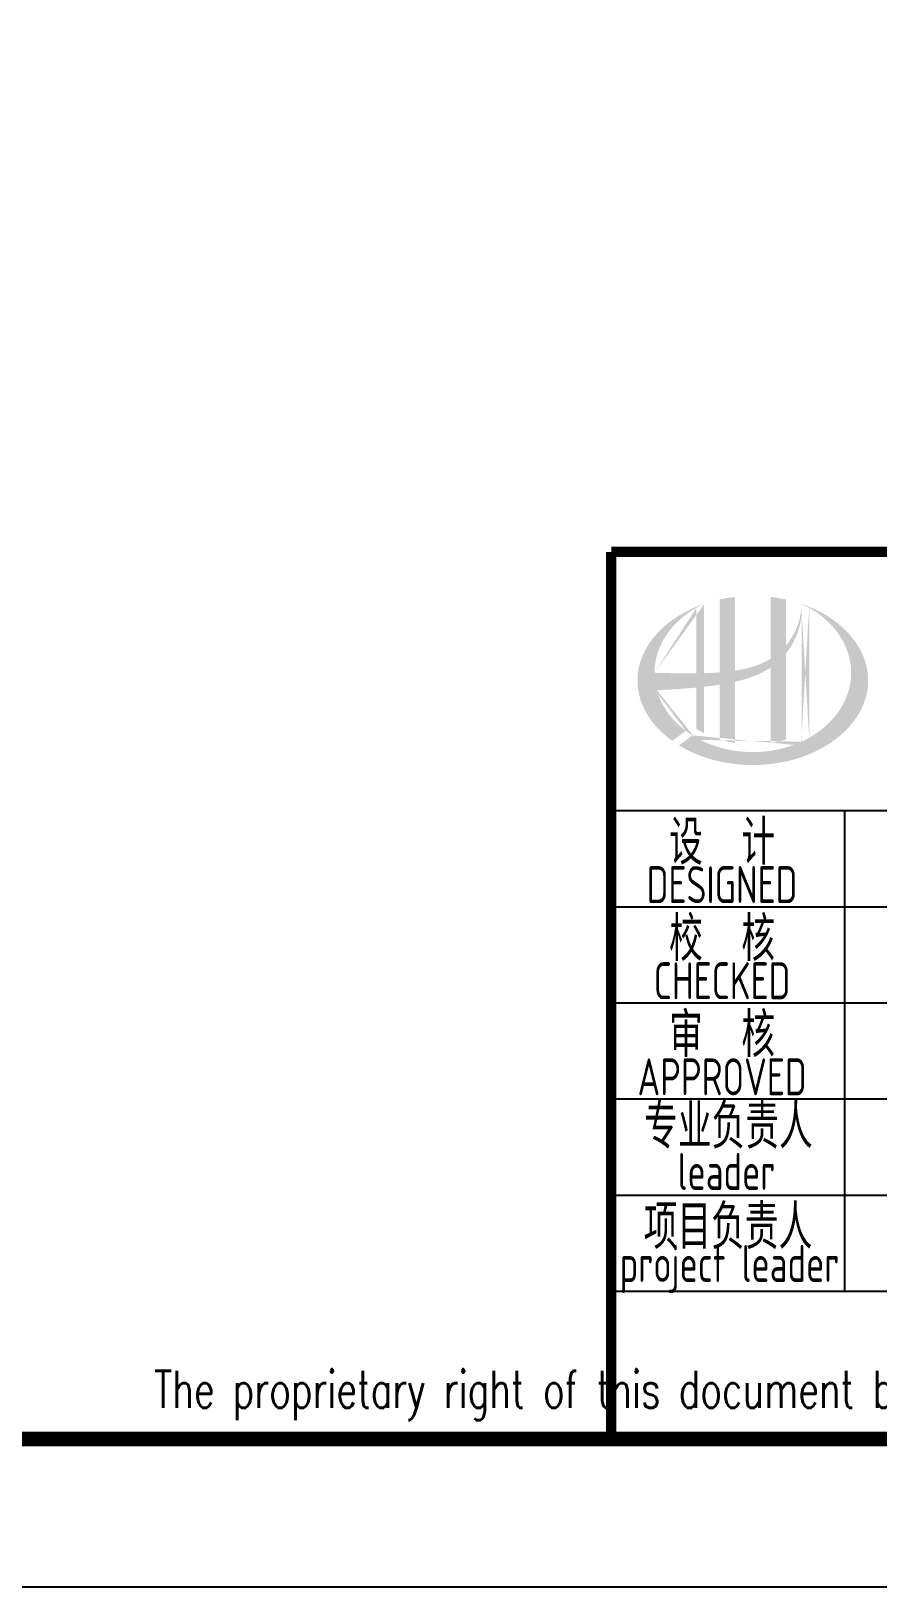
# Model space of a CAD drawing. Extents: x 4554681 to 4680693, y -485691 to -238770.
# Drawn here: x 4649431 to 4655159, y -422737 to -412215 of the extents above; entities that cross this region are included whole.
import ezdxf
from ezdxf.enums import TextEntityAlignment as Align

# ---------------------------------------------------------------- set-up
doc = ezdxf.new("R2010")
doc.units = 0
doc.header["$LTSCALE"] = 1000
doc.header["$MEASUREMENT"] = 0
doc.layers.get('0').update_dxf_attribs({"linetype": 'CONTINUOUS'})
doc.layers.add('PUB_TITLE', color=4, linetype='CONTINUOUS')
doc.styles.add('AHD', font='sceie.shx', dxfattribs={"width": 0.7, "bigfont": 'sceic.shx'})
doc.styles.add('ECEC_TQ', font='txt_l.shx', dxfattribs={"bigfont": 'hztxt_l.shx'})

msp = doc.modelspace()

# ---------------------------------------------------------------- hatches: boundary and pattern name
h = msp.add_hatch(color=256)
edge = h.paths.add_edge_path()
edge.add_spline(control_points=[(4654191.4, -416615.7), (4654197.5, -416614.3), (4654203.6, -416612.9), (4654252.7, -416601), (4654295.3, -416588), (4654370.2, -416556.9), (4654403.2, -416539.9), (4654434, -416519.3)], knot_values=[61.629012, 61.629012, 61.629012, 61.629012, 63.3304306, 63.3304306, 75.3536336, 75.3536336, 85.3986489, 85.3986489, 85.3986489, 85.3986489], degree=3, periodic=0)
edge.add_line((4654434, -416519.3), (4654434, -417029.5))
edge.add_spline(control_points=[(4654434, -417029.5), (4654451.2, -417026.8), (4654468.2, -417023.5), (4654503, -417015.4), (4654520.7, -417010.6), (4654538, -417005.1)], knot_values=[4.9084564, 4.9084564, 4.9084564, 4.9084564, 4.9928212, 4.9928212, 5.0830337, 5.0830337, 5.0830337, 5.0830337], degree=3, periodic=0)
edge.add_line((4654538, -417005.1), (4654538, -416423.7))
edge.add_spline(control_points=[(4654538, -416423.7), (4654546.7, -416412.7), (4654554.9, -416401.4), (4654581, -416361.7), (4654596.6, -416331.8), (4654625.9, -416259), (4654637.1, -416215.2), (4654641.8, -416169.9), (4654641.9, -416168.6), (4654642, -416167.3)], knot_values=[97.9917441, 97.9917441, 97.9917441, 97.9917441, 101.6421898, 101.6421898, 110.3379755, 110.3379755, 121.9343221, 121.9343221, 122.2706915, 122.2706915, 122.2706915, 122.2706915], degree=3, periodic=0)
edge.add_line((4654642, -416167.3), (4654642, -416096.9))
edge.add_spline(control_points=[(4654642, -416096.9), (4654641.9, -416104.6), (4654641.6, -416112.2), (4654641, -416119.9)], knot_values=[126.194075, 126.194075, 126.194075, 126.194075, 128.3967624, 128.3967624, 128.3967624, 128.3967624], degree=3, periodic=0)
edge.add_spline(control_points=[(4654641, -416119.9), (4654640.6, -416126.1), (4654639.9, -416132.3), (4654639.2, -416138.6)], knot_values=[124.4170495, 124.4170495, 124.4170495, 124.4170495, 126.194075, 126.194075, 126.194075, 126.194075], degree=3, periodic=0)
edge.add_spline(control_points=[(4654639.2, -416138.6), (4654638, -416147.7), (4654636.5, -416156.8), (4654634.8, -416165.9)], knot_values=[121.8052898, 121.8052898, 121.8052898, 121.8052898, 124.4170495, 124.4170495, 124.4170495, 124.4170495], degree=3, periodic=0)
edge.add_spline(control_points=[(4654634.8, -416165.9), (4654632.4, -416178.1), (4654629.4, -416190.2), (4654626, -416202.2)], knot_values=[118.3157402, 118.3157402, 118.3157402, 118.3157402, 121.8052898, 121.8052898, 121.8052898, 121.8052898], degree=3, periodic=0)
edge.add_spline(control_points=[(4654626, -416202.2), (4654622.4, -416214.3), (4654618.4, -416226.3), (4654613.9, -416238.2)], knot_values=[114.7959879, 114.7959879, 114.7959879, 114.7959879, 118.3157402, 118.3157402, 118.3157402, 118.3157402], degree=3, periodic=0)
edge.add_spline(control_points=[(4654613.9, -416238.2), (4654609.4, -416249.9), (4654604.4, -416261.4), (4654599, -416272.8)], knot_values=[111.3296409, 111.3296409, 111.3296409, 111.3296409, 114.7959879, 114.7959879, 114.7959879, 114.7959879], degree=3, periodic=0)
edge.add_spline(control_points=[(4654599, -416272.8), (4654593.4, -416284.3), (4654587.4, -416295.7), (4654581, -416306.7)], knot_values=[107.7952896, 107.7952896, 107.7952896, 107.7952896, 111.3296409, 111.3296409, 111.3296409, 111.3296409], degree=3, periodic=0)
edge.add_spline(control_points=[(4654581, -416306.7), (4654574.7, -416317.6), (4654567.9, -416328.1), (4654560.8, -416338.4)], knot_values=[104.3435789, 104.3435789, 104.3435789, 104.3435789, 107.7952896, 107.7952896, 107.7952896, 107.7952896], degree=3, periodic=0)
edge.add_spline(control_points=[(4654560.8, -416338.4), (4654553.6, -416348.8), (4654546, -416358.8), (4654538, -416368.5)], knot_values=[100.8506997, 100.8506997, 100.8506997, 100.8506997, 104.3435789, 104.3435789, 104.3435789, 104.3435789], degree=3, periodic=0)
edge.add_line((4654538, -416368.5), (4654538, -416059.2))
edge.add_spline(control_points=[(4654538, -416059.2), (4654504, -416051.7), (4654469.2, -416045.8), (4654434, -416041.7)], knot_values=[4.4239994, 4.4239994, 4.4239994, 4.4239994, 4.5587406, 4.5587406, 4.5587406, 4.5587406], degree=3, periodic=0)
edge.add_line((4654434, -416041.7), (4654434, -416459.8))
edge.add_spline(control_points=[(4654434, -416459.8), (4654362.1, -416504.4), (4654277.9, -416527.6), (4654191.4, -416540.6)], knot_values=[63.2462151, 63.2462151, 63.2462151, 63.2462151, 87.6891235, 87.6891235, 87.6891235, 87.6891235], degree=3, periodic=0)
edge.add_line((4654191.4, -416540.6), (4654191.4, -416041.7))
edge.add_spline(control_points=[(4654191.4, -416041.7), (4654156.2, -416045.8), (4654121.4, -416051.7), (4654087.4, -416059.2)], knot_values=[4.8660382, 4.8660382, 4.8660382, 4.8660382, 5.0007773, 5.0007773, 5.0007773, 5.0007773], degree=3, periodic=0)
edge.add_line((4654087.4, -416059.2), (4654087.4, -416552.1))
edge.add_spline(control_points=[(4654087.4, -416552.1), (4654085.7, -416552.2), (4654050.8, -416554.8), (4654016.1, -416556.6), (4653983.4, -416557.6)], knot_values=[43.6573559, 43.6573559, 43.6573559, 43.6573559, 44.1342527, 53.4970917, 53.4970917, 53.4970917, 53.4970917], degree=3, periodic=0)
edge.add_line((4653983.4, -416557.6), (4653983.4, -416088.5))
edge.add_spline(control_points=[(4653983.4, -416088.5), (4653966.3, -416094.3), (4653949.6, -416100.6), (4653933.2, -416107.4)], knot_values=[5.1415698, 5.1415698, 5.1415698, 5.1415698, 5.2129208, 5.2129208, 5.2129208, 5.2129208], degree=3, periodic=0)
edge.add_spline(control_points=[(4653933.2, -416107.4), (4653926.3, -416110.2), (4653919.4, -416113.1), (4653887.2, -416127.3), (4653862.7, -416139.5), (4653839.2, -416152.7)], knot_values=[5.2129208, 5.2129208, 5.2129208, 5.2129208, 5.2429596, 5.2429596, 5.3556227, 5.3556227, 5.3556227, 5.3556227], degree=3, periodic=0)
edge.add_spline(control_points=[(4653839.2, -416152.7), (4653824.3, -416161.1), (4653809.8, -416169.8), (4653795.9, -416178.9)], knot_values=[5.3556227, 5.3556227, 5.3556227, 5.3556227, 5.4269737, 5.4269737, 5.4269737, 5.4269737], degree=3, periodic=0)
edge.add_spline(control_points=[(4653795.9, -416178.9), (4653788.4, -416183.8), (4653781.2, -416188.7), (4653767.7, -416198.2), (4653761.4, -416202.7), (4653755.3, -416207.3)], knot_values=[5.4269737, 5.4269737, 5.4269737, 5.4269737, 5.4647645, 5.4647645, 5.4983247, 5.4983247, 5.4983247, 5.4983247], degree=3, periodic=0)
edge.add_spline(control_points=[(4653755.3, -416207.3), (4653729.2, -416226.9), (4653705.1, -416247.7), (4653683.3, -416269.7)], knot_values=[5.4983247, 5.4983247, 5.4983247, 5.4983247, 5.6410266, 5.6410266, 5.6410266, 5.6410266], degree=3, periodic=0)
edge.add_spline(control_points=[(4653683.3, -416269.7), (4653676.3, -416276.7), (4653669.5, -416283.8), (4653649.1, -416306.4), (4653636.2, -416322.2), (4653624.4, -416338.4)], knot_values=[5.6410266, 5.6410266, 5.6410266, 5.6410266, 5.6865694, 5.6865694, 5.7837285, 5.7837285, 5.7837285, 5.7837285], degree=3, periodic=0)
edge.add_spline(control_points=[(4653624.4, -416338.4), (4653609.3, -416359.2), (4653596, -416380.6), (4653582.9, -416405.6), (4653581.2, -416408.7), (4653579.7, -416411.9)], knot_values=[5.7837285, 5.7837285, 5.7837285, 5.7837285, 5.9083744, 5.9083744, 5.9264305, 5.9264305, 5.9264305, 5.9264305], degree=3, periodic=0)
edge.add_spline(control_points=[(4653579.7, -416411.9), (4653567.2, -416437), (4653557.2, -416462.7), (4653549.6, -416488.6)], knot_values=[5.9264305, 5.9264305, 5.9264305, 5.9264305, 6.0691324, 6.0691324, 6.0691324, 6.0691324], degree=3, periodic=0)
edge.add_spline(control_points=[(4653549.6, -416488.6), (4653546.4, -416499.7), (4653543.7, -416510.9), (4653538.3, -416537), (4653536, -416552.1), (4653534.6, -416567.1)], knot_values=[6.0691324, 6.0691324, 6.0691324, 6.0691324, 6.1301793, 6.1301793, 6.2118343, 6.2118343, 6.2118343, 6.2118343], degree=3, periodic=0)
edge.add_spline(control_points=[(4653534.6, -416567.1), (4653533.3, -416580.3), (4653532.7, -416593.5), (4653532.7, -416606.7)], knot_values=[6.2118343, 6.2118343, 6.2118343, 6.2118343, 6.2831853, 6.2831853, 6.2831853, 6.2831853], degree=3, periodic=0)
edge.add_spline(control_points=[(4653532.7, -416606.7), (4653532.7, -416616), (4653533, -416625.4), (4653533.6, -416634.7)], knot_values=[6.2831853, 6.2831853, 6.2831853, 6.2831853, 6.3336547, 6.3336547, 6.3336547, 6.3336547], degree=3, periodic=0)
edge.add_spline(control_points=[(4653533.6, -416634.7), (4653534.9, -416653.3), (4653537.4, -416671.9), (4653541.2, -416690.5)], knot_values=[6.3336547, 6.3336547, 6.3336547, 6.3336547, 6.4345936, 6.4345936, 6.4345936, 6.4345936], degree=3, periodic=0)
edge.add_spline(control_points=[(4653541.2, -416690.5), (4653541.4, -416691.7), (4653541.7, -416692.9), (4653545.6, -416711.4), (4653550.4, -416728.6), (4653556.2, -416745.6)], knot_values=[6.4345936, 6.4345936, 6.4345936, 6.4345936, 6.4412784, 6.4412784, 6.5355325, 6.5355325, 6.5355325, 6.5355325], degree=3, periodic=0)
edge.add_spline(control_points=[(4653556.2, -416745.6), (4653562.5, -416763.8), (4653570, -416781.9), (4653578.8, -416799.7)], knot_values=[6.5355325, 6.5355325, 6.5355325, 6.5355325, 6.6364714, 6.6364714, 6.6364714, 6.6364714], degree=3, periodic=0)
edge.add_spline(control_points=[(4653578.8, -416799.7), (4653581, -416804.1), (4653583.2, -416808.6), (4653592.6, -416826.2), (4653600.3, -416839.3), (4653608.6, -416852.1)], knot_values=[6.6364714, 6.6364714, 6.6364714, 6.6364714, 6.6618943, 6.6618943, 6.7374102, 6.7374102, 6.7374102, 6.7374102], degree=3, periodic=0)
edge.add_spline(control_points=[(4653608.6, -416852.1), (4653619.8, -416869.3), (4653632.2, -416886.1), (4653645.7, -416902.5)], knot_values=[6.7374102, 6.7374102, 6.7374102, 6.7374102, 6.8383491, 6.8383491, 6.8383491, 6.8383491], degree=3, periodic=0)
edge.add_spline(control_points=[(4653645.7, -416902.5), (4653651.7, -416909.6), (4653657.8, -416916.7), (4653672.3, -416932.6), (4653680.9, -416941.5), (4653689.7, -416950.1)], knot_values=[6.8383491, 6.8383491, 6.8383491, 6.8383491, 6.8825101, 6.8825101, 6.939288, 6.939288, 6.939288, 6.939288], degree=3, periodic=0)
edge.add_spline(control_points=[(4653689.7, -416950.1), (4653705.5, -416965.5), (4653722.4, -416980.3), (4653740.3, -416994.5)], knot_values=[6.939288, 6.939288, 6.939288, 6.939288, 7.0402268, 7.0402268, 7.0402268, 7.0402268], degree=3, periodic=0)
edge.add_spline(control_points=[(4653740.3, -416994.5), (4653749.2, -417001.6), (4653758.4, -417008.6), (4653767.9, -417015.3)], knot_values=[7.0402268, 7.0402268, 7.0402268, 7.0402268, 7.0906963, 7.0906963, 7.0906963, 7.0906963], degree=3, periodic=0)
edge.add_line((4653767.9, -417015.3), (4653859, -416947))
edge.add_ellipse((4654312.7, -416554.7), major_axis=(665, 0), ratio=0.8066765, start_angle=192.81901, end_angle=226.98533, ccw=False)
edge.add_spline(control_points=[(4653664.2, -416673.7), (4653688.3, -416672.2), (4653712.4, -416670.8), (4653801, -416665.3), (4653865.9, -416661), (4653931.4, -416654.6)], knot_values=[11.3982633, 11.3982633, 11.3982633, 11.3982633, 18.4072897, 18.4072897, 37.1809397, 37.1809397, 37.1809397, 37.1809397], degree=3, periodic=0)
edge.add_line((4653931.4, -416654.6), (4653931.4, -416933.7))
edge.add_spline(control_points=[(4653931.4, -416933.7), (4653934.9, -416935.9), (4653938.5, -416938.1), (4653955.5, -416948.3), (4653969.2, -416955.9), (4653983.4, -416963.1)], knot_values=[4.0499446, 4.0499446, 4.0499446, 4.0499446, 4.0720206, 4.0720206, 4.153257, 4.153257, 4.153257, 4.153257], degree=3, periodic=0)
edge.add_line((4653983.4, -416963.1), (4653983.4, -416649.2))
edge.add_spline(control_points=[(4653983.4, -416649.2), (4654015.6, -416645.5), (4654047.9, -416641.3), (4654082.8, -416635.9), (4654085.1, -416635.5), (4654087.4, -416635.2)], knot_values=[42.1350086, 42.1350086, 42.1350086, 42.1350086, 51.3072277, 51.3072277, 51.9485742, 51.9485742, 51.9485742, 51.9485742], degree=3, periodic=0)
edge.add_line((4654087.4, -416635.2), (4654087.4, -417005.1))
edge.add_spline(control_points=[(4654087.4, -417005.1), (4654121, -417015.7), (4654155.9, -417023.9), (4654191.4, -417029.5)], knot_values=[4.3417397, 4.3417397, 4.3417397, 4.3417397, 4.5163155, 4.5163155, 4.5163155, 4.5163155], degree=3, periodic=0)
edge.add_line((4654191.4, -417029.5), (4654191.4, -416615.7))
edge = h.paths.add_edge_path(flags=16)
edge.add_ellipse((4654312.7, -416554.7), major_axis=(665, 0), ratio=0.8066765, start_angle=124.98746, end_angle=179.99898, ccw=False)
edge.add_line((4653931.4, -416115.2), (4653931.4, -416558.8))
edge.add_spline(control_points=[(4653931.4, -416558.8), (4653836, -416560.1), (4653742.1, -416557.1), (4653647.7, -416554.7)], knot_values=[11.2737302, 11.2737302, 11.2737302, 11.2737302, 38.6875129, 38.6875129, 38.6875129, 38.6875129], degree=3, periodic=0)
edge = h.paths.add_edge_path()
edge.add_spline(control_points=[(4653813.9, -417045.8), (4653844.9, -417064.8), (4653878, -417082.1), (4653962.7, -417119.3), (4654016, -417137.2), (4654126.7, -417163.7), (4654184.1, -417172.5), (4654300.3, -417180.2), (4654359, -417179.3), (4654474.5, -417167.8), (4654531.4, -417157.3), (4654640.4, -417127.2), (4654692.6, -417107.7), (4654789.5, -417060.8), (4654834.2, -417033.5), (4654914.2, -416972.5), (4654949.4, -416939), (4655008.7, -416867.5), (4655032.8, -416829.6), (4655069.2, -416751.5), (4655081.5, -416711.3), (4655094.1, -416630.1), (4655094.3, -416589.1), (4655082.9, -416507.6), (4655071.1, -416467.1), (4655035.5, -416388.4), (4655011.7, -416350.2), (4654952.8, -416278), (4654917.8, -416244), (4654838, -416182.4), (4654793.2, -416154.7), (4654712.1, -416114.9), (4654677.7, -416100.7), (4654642, -416088.5)], knot_values=[0.8864206, 0.8864206, 0.8864206, 0.8864206, 1.0405566, 1.0405566, 1.2611724, 1.2611724, 1.4817883, 1.4817883, 1.7024042, 1.7024042, 1.9230201, 1.9230201, 2.1436359, 2.1436359, 2.3642518, 2.3642518, 2.5848677, 2.5848677, 2.8054836, 2.8054836, 3.0260994, 3.0260994, 3.2467153, 3.2467153, 3.4685202, 3.4685202, 3.6903251, 3.6903251, 3.9121301, 3.9121301, 4.133935, 4.133935, 4.2832086, 4.2832086, 4.2832086, 4.2832086], degree=3, periodic=0)
edge.add_line((4654642, -416088.5), (4654642, -416088.5))
edge.add_spline(control_points=[(4654642, -416088.6), (4654642.1, -416091.4), (4654642.1, -416094.1), (4654642, -416096.9)], knot_values=[128.3967624, 128.3967624, 128.3967624, 128.3967624, 129.1921934, 129.1921934, 129.1921934, 129.1921934], degree=3, periodic=0)
edge.add_line((4654642, -416096.9), (4654642, -417020.8))
edge.add_ellipse((4654312.7, -416554.7), major_axis=(665, 0), ratio=0.8066765, start_angle=232.10542, end_angle=299.68334, ccw=False)
edge.add_line((4653904.2, -416978.1), (4653813.9, -417045.8))
edge = h.paths.add_edge_path(flags=16)
edge.add_ellipse((4654312.7, -416554.7), major_axis=(665, 0), ratio=0.8066765, start_angle=304.98746, end_angle=415.01211, ccw=False)
edge.add_line((4654694, -416994.2), (4654694, -416115.2))

# ---------------------------------------------------------------- linework, layer by layer
for p, q in [((4653354.8, -417487.3), (4664354.8, -417487.3)), ((4654934.8, -420737.3), (4654934.8, -417487.3)), ((4654934.8, -420737.3), (4654934.8, -417487.3)), ((4654934.8, -420737.3), (4654934.8, -417487.3)), ((4653354.8, -418137.3), (4658854.8, -418137.3)), ((4653354.8, -418787.3), (4658854.8, -418787.3)), ((4653354.8, -419437.3), (4658854.8, -419437.3)), ((4653354.8, -420087.3), (4658854.8, -420087.3)), ((4653354.8, -420737.3), (4671354.8, -420737.3)), ((4653354.8, -421737.3), (4671354.8, -421737.3))]:
    msp.add_line(p, q)
at = {"const_width": 70}
for points in [[(4653354.8, -415737.3), (4653354.8, -421737.3)], [(4671354.8, -415737.3), (4653354.8, -415737.3)]]:
    msp.add_lwpolyline(points, dxfattribs=at)
at = {"layer": 'PUB_TITLE', "color": 4}
msp.add_lwpolyline([(4588254.8, -422737.3), (4672354.8, -422737.3), (4672354.8, -363337.3), (4588254.8, -363337.3)], close=True, dxfattribs=at)
at = {"layer": 'PUB_TITLE', "color": 4, "const_width": 100}
msp.add_lwpolyline([(4590754.8, -421737.3), (4671354.8, -421737.3), (4671354.8, -364337.3), (4590754.8, -364337.3)], close=True, dxfattribs=at)

# ---------------------------------------------------------------- texts
for s, height, style, width, p in [('设  计', 300, 'AHD', 0.8, (4654104.8, -417687.3)), ('设  计', 300, 'AHD', 0.8, (4654104.8, -417687.3)), ('DESIGNED', 250, 'AHD', 0.8, (4654104.8, -417987.3)), ('DESIGNED', 250, 'AHD', 0.8, (4654104.8, -417987.3)), ('校  核', 300, 'AHD', 0.8, (4654104.8, -418337.3)), ('校  核', 300, 'AHD', 0.8, (4654104.8, -418337.3)), ('CHECKED', 250, 'AHD', 0.8, (4654104.8, -418637.3)), ('CHECKED', 250, 'AHD', 0.8, (4654104.8, -418637.3)), ('审  核', 300, 'AHD', 0.8, (4654104.8, -418987.3)), ('审  核', 300, 'AHD', 0.8, (4654104.8, -418987.3)), ('APPROVED', 250, 'AHD', 0.8, (4654104.8, -419287.3)), ('APPROVED', 250, 'AHD', 0.8, (4654104.8, -419287.3)), ('专业负责人', 300, 'AHD', 0.8, (4654147.8, -419607.3)), ('leader', 250, 'AHD', 0.8, (4654134.8, -419927.3)), ('项目负责人', 300, 'AHD', 0.8, (4654144.8, -420287.3)), ('project leader', 250, 'AHD', 0.8, (4654154.8, -420587.3)), ('The proprietary right of this document belongs to Anhui Huadong Chemical And Medical Engineering  Co.,Ltd.  and any replication or transfer to the 3rd. side is forbidden without its permission. ', 250, 'ECEC_TQ', 0.72, (4662354.8, -421437.3))]:
    msp.add_text(s, height=height, dxfattribs=dict(style=style, width=width)).set_placement(p, align=Align.MIDDLE)

doc.saveas('drawing.dxf')
